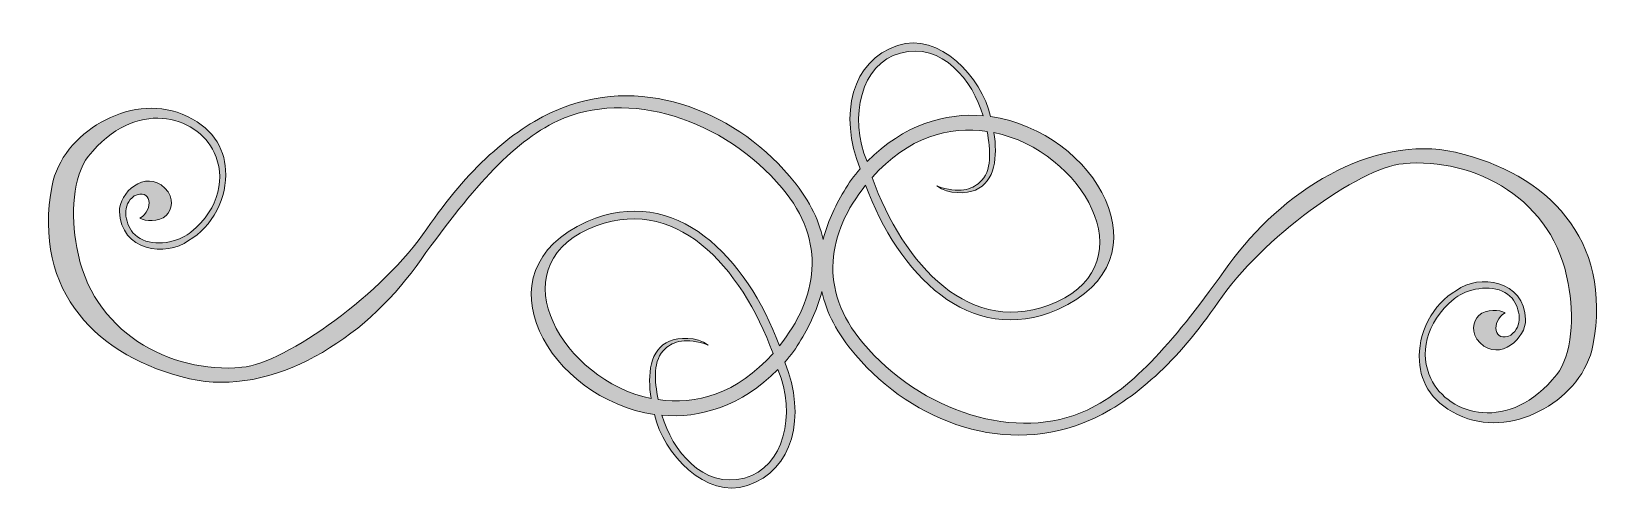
# Model space of a CAD drawing. Header units: inches. Extents: x -313 to 908, y 240 to 601.
import ezdxf

# ---------------------------------------------------------------- set-up
doc = ezdxf.new("R2010")
doc.units = ezdxf.units.IN
doc.header["$MEASUREMENT"] = 0
doc.layers.add('图层 1', color=7, linetype='Continuous')

msp = doc.modelspace()

# ---------------------------------------------------------------- hatches: boundary and pattern name
at = {"layer": '图层 1', "true_color": 0xffffff}
h = msp.add_hatch(color=7, dxfattribs=at)
h.dxf.hatch_style = 2
edge = h.paths.add_edge_path()
edge.add_spline(control_points=[(786.1, 507.9), (721.5, 522.8), (650.6, 476.4), (611.2, 421.3), (569.6, 363), (537.6, 325.7), (501.8, 308.9), (448, 283.6), (373.6, 307.2), (328.6, 360.8), (294, 402.1), (301.3, 446.1), (330.8, 482.5), (355.7, 414.5), (411, 356.6), (479, 386.6), (566.1, 425), (507.5, 524.2), (427.2, 535.5), (420.2, 565.9), (387.7, 601.1), (355.4, 590.4), (320.3, 578.8), (309.7, 537.5), (326.6, 495.1), (321.8, 489.7), (317.9, 484.3), (314.1, 477.9), (306.6, 465.4), (301.1, 453), (298, 440.6), (294.5, 456.7), (286.2, 472.9), (272, 489.6), (227.1, 542.2), (154.9, 568.4), (90.8, 539.8), (57.5, 525), (23.2, 494.4), (-7.9, 448.7), (-41.2, 399.5), (-116.1, 345.2), (-150.7, 341.9), (-206, 336.5), (-267.2, 369.9), (-277.9, 434.4), (-282.9, 459.2), (-280.9, 489.8), (-269.1, 504.7), (-232.9, 550.3), (-185.5, 536.6), (-171.9, 507.7), (-163.4, 489.6), (-167, 464.7), (-189.9, 446.2), (-191.8, 444.9), (-193.9, 443.6), (-196.2, 442.3), (-208.8, 436.1), (-226.5, 436), (-234.7, 445.8), (-241.1, 453.9), (-243.2, 467.5), (-233.6, 474.2), (-221.2, 481), (-217.7, 463.6), (-229.4, 457.1), (-225.3, 454.5), (-214.6, 453.8), (-209.1, 459.1), (-204.5, 463.5), (-202.1, 472.4), (-210, 480.3), (-225.2, 495.2), (-245.6, 476.3), (-245.1, 462.2), (-244.1, 431.7), (-209.1, 426.8), (-191.7, 439.8), (-173.4, 449.9), (-161.6, 473.5), (-163.1, 494.3), (-164, 511.6), (-173.9, 528.1), (-196.7, 537.4), (-237.2, 554), (-289.4, 522.5), (-297, 482.4), (-312.8, 399.8), (-261.2, 349.2), (-191.1, 333.1), (-126.5, 318.2), (-55.6, 364.6), (-16.2, 419.8), (25.4, 478), (57.4, 515.3), (93.2, 532.2), (147, 557.4), (221.4, 533.8), (266.4, 480.2), (301, 438.9), (293.7, 394.9), (264.2, 358.5), (239.3, 426.5), (184, 484.4), (116, 454.4), (28.9, 416.1), (87.5, 316.8), (167.8, 305.5), (174.8, 275.1), (207.3, 239.9), (239.6, 250.6), (274.7, 262.2), (285.3, 303.6), (268.4, 345.9), (273.2, 351.3), (277.1, 356.7), (280.9, 363.1), (288.4, 375.6), (293.9, 388), (297, 400.4), (300.5, 384.3), (308.8, 368.1), (323, 351.4), (367.9, 298.8), (440.1, 272.7), (504.2, 301.2), (537.5, 316), (571.8, 346.6), (602.9, 392.3), (636.2, 441.5), (711.1, 495.8), (745.7, 499.1), (801, 504.5), (862.2, 471.1), (872.9, 406.6), (877.9, 381.8), (875.9, 351.2), (864.1, 336.3), (828, 290.7), (780.5, 304.4), (766.9, 333.3), (758.4, 351.4), (762.1, 376.3), (784.9, 394.7), (786.8, 396.1), (788.9, 397.5), (791.2, 398.7), (803.8, 404.9), (821.5, 405), (829.7, 395.2), (836.1, 387.1), (838.2, 373.5), (828.6, 366.8), (816.2, 360), (812.7, 377.4), (824.4, 383.9), (820.3, 386.5), (809.6, 387.2), (804.1, 381.9), (799.5, 377.5), (797.1, 368.6), (805.1, 360.7), (820.2, 345.9), (840.6, 364.7), (840.1, 378.8), (839.1, 409.3), (804.1, 414.3), (786.7, 401.2), (768.4, 391.1), (756.6, 367.5), (758.1, 346.7), (759, 329.4), (768.9, 312.9), (791.7, 303.6), (832.2, 287), (884.4, 318.5), (892, 358.6), (907.8, 441.2), (856.2, 491.8), (786.1, 507.9)], knot_values=[0, 0, 0, 0, 1, 1, 1, 2, 2, 2, 3, 3, 3, 4, 4, 4, 5, 5, 5, 6, 6, 6, 7, 7, 7, 8, 8, 8, 9, 9, 9, 10, 10, 10, 11, 11, 11, 12, 12, 12, 13, 13, 13, 14, 14, 14, 15, 15, 15, 16, 16, 16, 17, 17, 17, 18, 18, 18, 19, 19, 19, 20, 20, 20, 21, 21, 21, 22, 22, 22, 23, 23, 23, 24, 24, 24, 25, 25, 25, 26, 26, 26, 27, 27, 27, 28, 28, 28, 29, 29, 29, 30, 30, 30, 31, 31, 31, 32, 32, 32, 33, 33, 33, 34, 34, 34, 35, 35, 35, 36, 36, 36, 37, 37, 37, 38, 38, 38, 39, 39, 39, 40, 40, 40, 41, 41, 41, 42, 42, 42, 43, 43, 43, 44, 44, 44, 45, 45, 45, 46, 46, 46, 47, 47, 47, 48, 48, 48, 49, 49, 49, 50, 50, 50, 51, 51, 51, 52, 52, 52, 53, 53, 53, 54, 54, 54, 55, 55, 55, 56, 56, 56, 57, 57, 57, 58, 58, 58, 59, 59, 59, 60, 60, 60, 60], degree=3, periodic=1)
edge = h.paths.add_edge_path()
edge.add_spline(control_points=[(418.7, 484.6), (412.7, 479.4), (403, 475.5), (385.8, 481.9), (394.6, 475.2), (408.8, 475.9), (415.5, 478.8), (430.9, 485.3), (432.7, 504.8), (429.8, 523.2), (498.1, 509), (547, 423.4), (478.3, 392.5), (411.4, 362.4), (360, 422), (335.7, 488.4), (363.5, 519.7), (395.4, 528.5), (424.5, 524.1), (427.1, 509.7), (428.8, 493.3), (418.7, 484.6)], knot_values=[0, 0, 0, 0, 1, 1, 1, 2, 2, 2, 3, 3, 3, 4, 4, 4, 5, 5, 5, 6, 6, 6, 7, 7, 7, 7], degree=3, periodic=1)
edge = h.paths.add_edge_path()
edge.add_spline(control_points=[(357.6, 584.6), (389.9, 593.3), (413.4, 563.2), (421.5, 536.1), (392.2, 538.7), (360.3, 529.3), (331.9, 500.8), (317.6, 535.5), (327.2, 576.5), (357.6, 584.6)], knot_values=[0, 0, 0, 0, 1, 1, 1, 2, 2, 2, 3, 3, 3, 3], degree=3, periodic=1)
edge = h.paths.add_edge_path()
edge.add_spline(control_points=[(176.3, 356.4), (182.3, 361.6), (192, 365.5), (209.3, 359.1), (200.4, 365.8), (186.2, 365.1), (179.5, 362.2), (164.1, 355.7), (162.3, 336.2), (165.2, 317.8), (96.9, 332), (48, 417.6), (116.7, 448.5), (183.6, 478.6), (235, 419), (259.3, 352.6), (231.6, 321.3), (199.6, 312.5), (170.6, 316.9), (167.9, 331.3), (166.3, 347.7), (176.3, 356.4)], knot_values=[0, 0, 0, 0, 1, 1, 1, 2, 2, 2, 3, 3, 3, 4, 4, 4, 5, 5, 5, 6, 6, 6, 7, 7, 7, 7], degree=3, periodic=1)
edge = h.paths.add_edge_path()
edge.add_spline(control_points=[(237.4, 256.4), (205.1, 247.8), (181.6, 277.8), (173.5, 304.9), (202.9, 302.3), (234.7, 311.7), (263.1, 340.2), (277.4, 305.5), (267.8, 264.5), (237.4, 256.4)], knot_values=[0, 0, 0, 0, 1, 1, 1, 2, 2, 2, 3, 3, 3, 3], degree=3, periodic=1)

# ---------------------------------------------------------------- linework, layer by layer
at = {"layer": '图层 1', "lineweight": 0}
for points, knots in [([(786.1, 507.9), (721.5, 522.8), (650.6, 476.4), (611.2, 421.3), (569.6, 363), (537.6, 325.7), (501.8, 308.9), (448, 283.6), (373.6, 307.2), (328.6, 360.8), (294, 402.1), (301.3, 446.1), (330.8, 482.5), (355.7, 414.5), (411, 356.6), (479, 386.6), (566.1, 425), (507.5, 524.2), (427.2, 535.5), (420.2, 565.9), (387.7, 601.1), (355.4, 590.4), (320.3, 578.8), (309.7, 537.5), (326.6, 495.1), (321.8, 489.7), (317.9, 484.3), (314.1, 477.9), (306.6, 465.4), (301.1, 453), (298, 440.6), (294.5, 456.7), (286.2, 472.9), (272, 489.6), (227.1, 542.2), (154.9, 568.4), (90.8, 539.8), (57.5, 525), (23.2, 494.4), (-7.9, 448.7), (-41.2, 399.5), (-116.1, 345.2), (-150.7, 341.9), (-206, 336.5), (-267.2, 369.9), (-277.9, 434.4), (-282.9, 459.2), (-280.9, 489.8), (-269.1, 504.7), (-232.9, 550.3), (-185.5, 536.6), (-171.9, 507.7), (-163.4, 489.6), (-167, 464.7), (-189.9, 446.2), (-191.8, 444.9), (-193.9, 443.6), (-196.2, 442.3), (-208.8, 436.1), (-226.5, 436), (-234.7, 445.8), (-241.1, 453.9), (-243.2, 467.5), (-233.6, 474.2), (-221.2, 481), (-217.7, 463.6), (-229.4, 457.1), (-225.3, 454.5), (-214.6, 453.8), (-209.1, 459.1), (-204.5, 463.5), (-202.1, 472.4), (-210, 480.3), (-225.2, 495.2), (-245.6, 476.3), (-245.1, 462.2), (-244.1, 431.7), (-209.1, 426.8), (-191.7, 439.8), (-173.4, 449.9), (-161.6, 473.5), (-163.1, 494.3), (-164, 511.6), (-173.9, 528.1), (-196.7, 537.4), (-237.2, 554), (-289.4, 522.5), (-297, 482.4), (-312.8, 399.8), (-261.2, 349.2), (-191.1, 333.1), (-126.5, 318.2), (-55.6, 364.6), (-16.2, 419.8), (25.4, 478), (57.4, 515.3), (93.2, 532.2), (147, 557.4), (221.4, 533.8), (266.4, 480.2), (301, 438.9), (293.7, 394.9), (264.2, 358.5), (239.3, 426.5), (184, 484.4), (116, 454.4), (28.9, 416.1), (87.5, 316.8), (167.8, 305.5), (174.8, 275.1), (207.3, 239.9), (239.6, 250.6), (274.7, 262.2), (285.3, 303.6), (268.4, 345.9), (273.2, 351.3), (277.1, 356.7), (280.9, 363.1), (288.4, 375.6), (293.9, 388), (297, 400.4), (300.5, 384.3), (308.8, 368.1), (323, 351.4), (367.9, 298.8), (440.1, 272.7), (504.2, 301.2), (537.5, 316), (571.8, 346.6), (602.9, 392.3), (636.2, 441.5), (711.1, 495.8), (745.7, 499.1), (801, 504.5), (862.2, 471.1), (872.9, 406.6), (877.9, 381.8), (875.9, 351.2), (864.1, 336.3), (828, 290.7), (780.5, 304.4), (766.9, 333.3), (758.4, 351.4), (762.1, 376.3), (784.9, 394.7), (786.8, 396.1), (788.9, 397.5), (791.2, 398.7), (803.8, 404.9), (821.5, 405), (829.7, 395.2), (836.1, 387.1), (838.2, 373.5), (828.6, 366.8), (816.2, 360), (812.7, 377.4), (824.4, 383.9), (820.3, 386.5), (809.6, 387.2), (804.1, 381.9), (799.5, 377.5), (797.1, 368.6), (805.1, 360.7), (820.2, 345.9), (840.6, 364.7), (840.1, 378.8), (839.1, 409.3), (804.1, 414.3), (786.7, 401.2), (768.4, 391.1), (756.6, 367.5), (758.1, 346.7), (759, 329.4), (768.9, 312.9), (791.7, 303.6), (832.2, 287), (884.4, 318.5), (892, 358.6), (907.8, 441.2), (856.2, 491.8), (786.1, 507.9)], [0, 0, 0, 0, 1, 1, 1, 2, 2, 2, 3, 3, 3, 4, 4, 4, 5, 5, 5, 6, 6, 6, 7, 7, 7, 8, 8, 8, 9, 9, 9, 10, 10, 10, 11, 11, 11, 12, 12, 12, 13, 13, 13, 14, 14, 14, 15, 15, 15, 16, 16, 16, 17, 17, 17, 18, 18, 18, 19, 19, 19, 20, 20, 20, 21, 21, 21, 22, 22, 22, 23, 23, 23, 24, 24, 24, 25, 25, 25, 26, 26, 26, 27, 27, 27, 28, 28, 28, 29, 29, 29, 30, 30, 30, 31, 31, 31, 32, 32, 32, 33, 33, 33, 34, 34, 34, 35, 35, 35, 36, 36, 36, 37, 37, 37, 38, 38, 38, 39, 39, 39, 40, 40, 40, 41, 41, 41, 42, 42, 42, 43, 43, 43, 44, 44, 44, 45, 45, 45, 46, 46, 46, 47, 47, 47, 48, 48, 48, 49, 49, 49, 50, 50, 50, 51, 51, 51, 52, 52, 52, 53, 53, 53, 54, 54, 54, 55, 55, 55, 56, 56, 56, 57, 57, 57, 58, 58, 58, 59, 59, 59, 60, 60, 60, 60]), ([(357.6, 584.6), (389.9, 593.3), (413.4, 563.2), (421.5, 536.1), (392.2, 538.7), (360.3, 529.3), (331.9, 500.8), (317.6, 535.5), (327.2, 576.5), (357.6, 584.6)], [0, 0, 0, 0, 1, 1, 1, 2, 2, 2, 3, 3, 3, 3]), ([(418.7, 484.6), (412.7, 479.4), (403, 475.5), (385.8, 481.9), (394.6, 475.2), (408.8, 475.9), (415.5, 478.8), (430.9, 485.3), (432.7, 504.8), (429.8, 523.2), (498.1, 509), (547, 423.4), (478.3, 392.5), (411.4, 362.4), (360, 422), (335.7, 488.4), (363.5, 519.7), (395.4, 528.5), (424.5, 524.1), (427.1, 509.7), (428.8, 493.3), (418.7, 484.6)], [0, 0, 0, 0, 1, 1, 1, 2, 2, 2, 3, 3, 3, 4, 4, 4, 5, 5, 5, 6, 6, 6, 7, 7, 7, 7]), ([(176.3, 356.4), (182.3, 361.6), (192, 365.5), (209.3, 359.1), (200.4, 365.8), (186.2, 365.1), (179.5, 362.2), (164.1, 355.7), (162.3, 336.2), (165.2, 317.8), (96.9, 332), (48, 417.6), (116.7, 448.5), (183.6, 478.6), (235, 419), (259.3, 352.6), (231.6, 321.3), (199.6, 312.5), (170.6, 316.9), (167.9, 331.3), (166.3, 347.7), (176.3, 356.4)], [0, 0, 0, 0, 1, 1, 1, 2, 2, 2, 3, 3, 3, 4, 4, 4, 5, 5, 5, 6, 6, 6, 7, 7, 7, 7]), ([(237.4, 256.4), (205.1, 247.8), (181.6, 277.8), (173.5, 304.9), (202.9, 302.3), (234.7, 311.7), (263.1, 340.2), (277.4, 305.5), (267.8, 264.5), (237.4, 256.4)], [0, 0, 0, 0, 1, 1, 1, 2, 2, 2, 3, 3, 3, 3])]:
    msp.add_open_spline(points, degree=3, knots=knots, dxfattribs=at)

doc.saveas('drawing.dxf')
